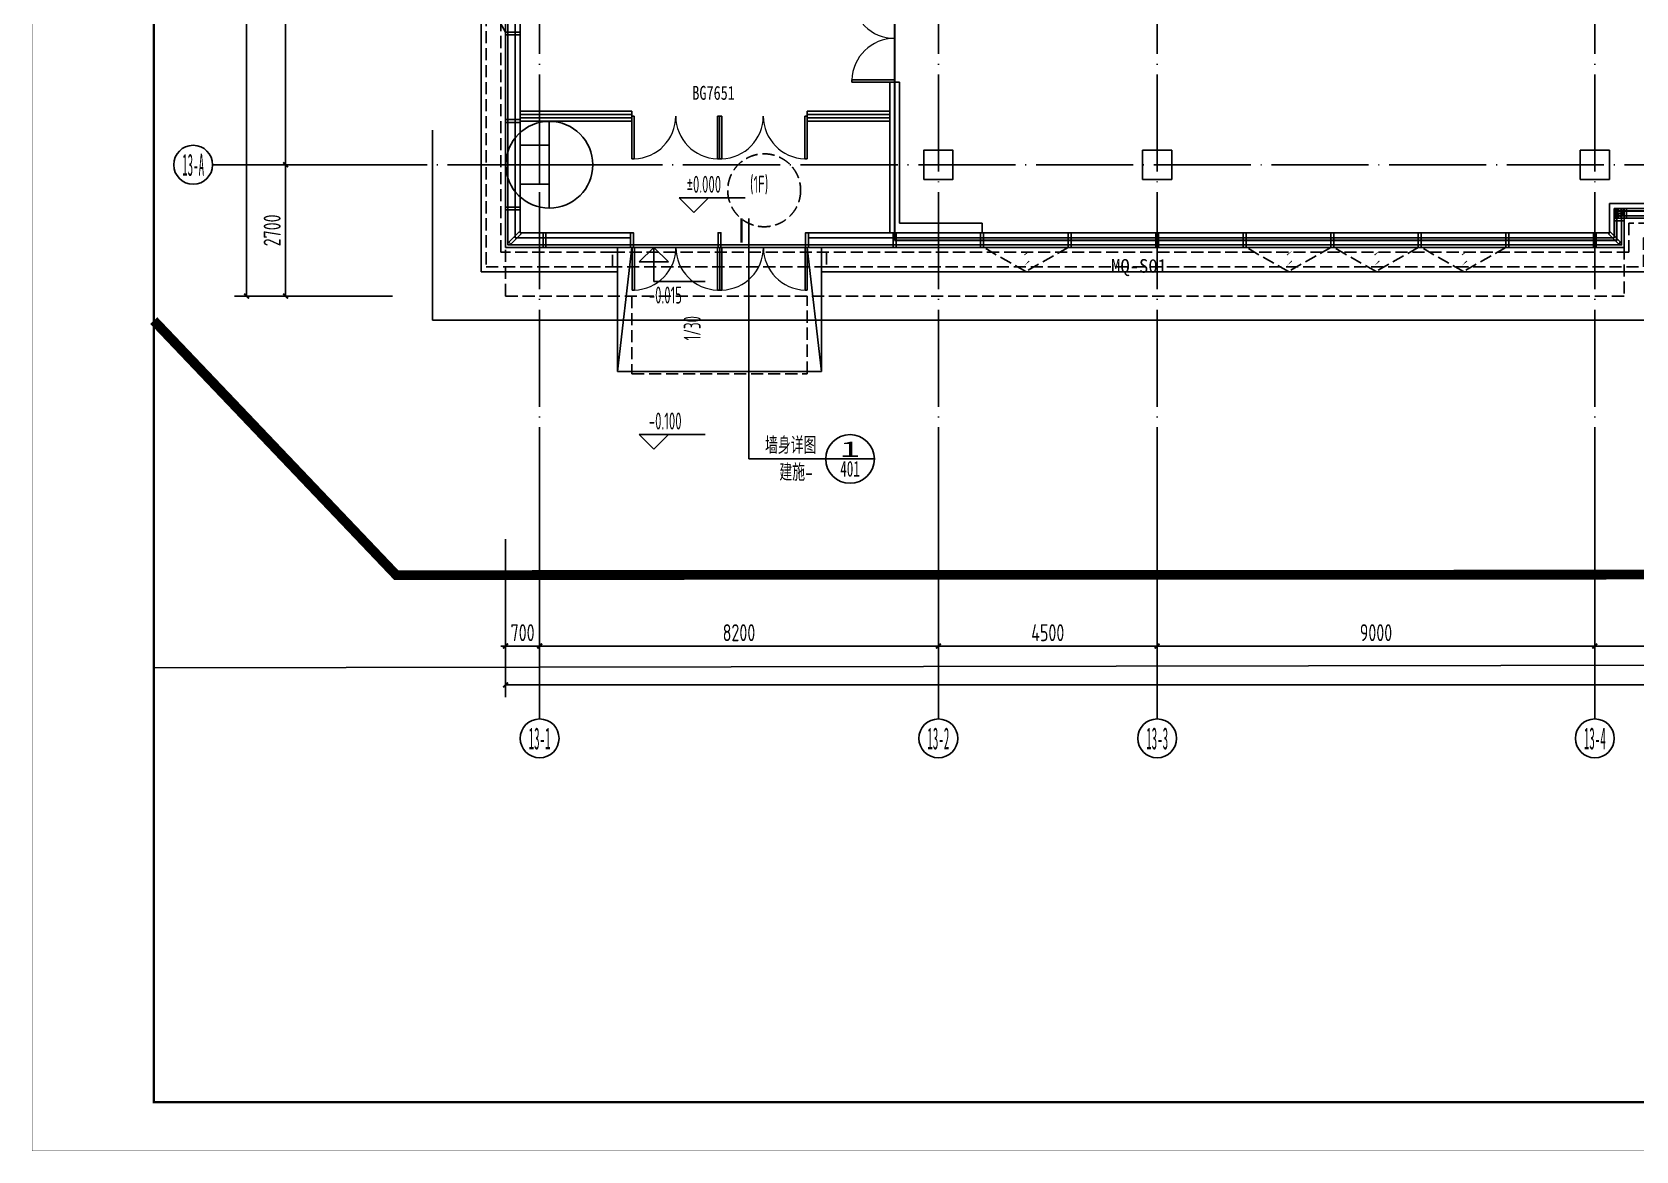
# Model space of a CAD drawing. Extents: x -228436 to 663611, y -207485 to 163917.
# Drawn here: x 452658 to 485640, y -20288 to 2730 of the extents above; entities that cross this region are included whole.
import ezdxf
from ezdxf.enums import TextEntityAlignment as Align

# ---------------------------------------------------------------- set-up
doc = ezdxf.new("R2010")
doc.units = 0
doc.header["$LTSCALE"] = 1000
for name, pattern in [('13#楼幕墙$0$DASH', [0.35, 0.25, -0.1]), ('X-104 13#平面$0$109-34 轴网$0$L1$0$$AUDIT_BAD_LTYPE1', [0]), ('X-104 13#平面$0$ACAD_ISO04W100', [30, 24, -3, 0, -3]), ('X-104 13#平面$0$ACAD_ISO05W100', [34, 24, -3, 0.5, -3, 0.5, -3]), ('X-104 13#平面$0$DASH', [0.35, 0.25, -0.1]), ('X-104 13#平面$0$DOTE', [2.42, 2, -0.2, 0.02, -0.2])]:
    doc.linetypes.add(name, pattern=pattern)
doc.layers.get('0').update_dxf_attribs({"linetype": 'CONTINUOUS'})
doc.layers.get('Defpoints').update_dxf_attribs({"linetype": 'CONTINUOUS'})
doc.layers.add('13#楼幕墙$0$04-不打印_辅助线', color=8, linetype='CONTINUOUS', plot=False)
for name, color, linetype in [('13#楼幕墙$0$A-C_幕墙龙骨', 8, 'CONTINUOUS'), ('13#楼幕墙$0$A-C_玻璃幕墙', 8, 'CONTINUOUS'), ('13#楼幕墙$0$A-C_窗', 8, 'CONTINUOUS'), ('13#楼幕墙$0$A-C_门', 8, 'CONTINUOUS'), ('AXIS_TEXT', 7, 'CONTINUOUS'), ('X-104 13#平面$0$01-标注_标高', 8, 'CONTINUOUS'), ('X-104 13#平面$0$01-标注_符号', 8, 'CONTINUOUS'), ('X-104 13#平面$0$01-标注_轴线坐标', 8, 'CONTINUOUS'), ('X-104 13#平面$0$02-TEXT_标注', 8, 'CONTINUOUS'), ('X-104 13#平面$0$02-TEXT_轴号', 7, 'CONTINUOUS'), ('X-104 13#平面$0$02-TEXT_门窗', 8, 'CONTINUOUS'), ('X-104 13#平面$0$A-C_玻璃幕墙', 8, 'CONTINUOUS'), ('X-104 13#平面$0$A-C_门', 8, 'CONTINUOUS'), ('X-104 13#平面$0$A-E_楼梯', 171, 'CONTINUOUS'), ('X-104 13#平面$0$A-I_卫-洁具', 8, 'CONTINUOUS'), ('X-104 13#平面$0$A-O_散水', 8, 'CONTINUOUS'), ('X-104 13#平面$0$A-TECH_结构', 8, 'CONTINUOUS'), ('X-104 13#平面$0$A_AXIS-轴线', 8, 'X-104 13#平面$0$DOTE'), ('X-104 13#平面$0$A_STR-砌块墙', 7, 'CONTINUOUS'), ('X-104 13#平面$0$A_STR-砼柱', 7, 'CONTINUOUS'), ('X-104 13#平面$0$DOOR_FIRE', 8, 'CONTINUOUS'), ('X-104 13#平面$0$M-用地 红线', 20, 'X-104 13#平面$0$ACAD_ISO04W100'), ('X-104 13#平面$0$M-绿化 首层轮廓', 197, 'CONTINUOUS'), ('X-104 13#平面$0$M-道路 边线', 151, 'CONTINUOUS')]:
    doc.layers.add(name, color=color, linetype=linetype)
doc.layers.add('X-104 13#平面$0$000套内', color=8, linetype='CONTINUOUS', lineweight=30, plot=False)
doc.styles.add('COMPLEX', font='COMPLEX')
doc.styles.add('X-104 13#平面$0$_TCH_AXIS', font='STXIHEI.TTF', dxfattribs={"width": 0.75})
doc.styles.add('X-104 13#平面$0$_TCH_DIM', font='ros1.shx', dxfattribs={"width": 0.8, "bigfont": 'jd.shx'})
doc.styles.add('X-104 13#平面$0$_TCH_DIM_T3', font='ros1.shx', dxfattribs={"width": 0.8, "bigfont": 'jd.shx'})
doc.styles.add('X-104 13#平面$0$_TCH_LABEL', font='STXIHEI.TTF', dxfattribs={"width": 0.75})
doc.styles.add('X-104 13#平面$0$_TCH_WINDOW', font='STXIHEI.TTF', dxfattribs={"width": 0.75, "height": 3.5})
doc.dimstyles.new('X-104 13#平面$0$_TCH_ARCH&&100', dxfattribs={"dimtxt": 350, "dimasz": 100, "dimexe": 250, "dimexo": 300, "dimgap": 100, "dimtad": 1, "dimdec": 0, "dimzin": 0, "dimdsep": 46, "dimtxsty": 'X-104 13#平面$0$_TCH_DIM_T3', "dimblk": 'X-104 13#平面$0$_ArchTick', "dimcen": 0.09, "dimclrt": 7, "dimazin": 2, "dimtfac": 1, "dimtdec": 0, "dimtix": 1, "dimtmove": 2, "dimatfit": 3, "dimfxl": 0, "dimtolj": 1, "dimtzin": 0, "dimarcsym": 0})

# ---------------------------------------------------------------- blocks, each defined once
blk = doc.blocks.new('图框-A1')
for points, const_width in [([(0, 0), (841, 0), (841, 594), (0, 594)], 0.05), ([(766, 584), (25, 584), (25, 10), (766, 10)], 0.5)]:
    blk.add_lwpolyline(points, close=True, dxfattribs=dict(const_width=const_width))
blk = doc.blocks.new('_AXISO')
blk.add_circle((0, 0), 0.5)
at = {"layer": 'AXIS_TEXT', "style": 'COMPLEX', "width": 1.041667}
blk.add_attdef('A', text='', height=0.56, dxfattribs=at).set_placement((-0.25, -0.28), (0.25, -0.28), align=Align.FIT)
blk = doc.blocks.new('X-104 13#平面$0$_ArchTick')
at = {"color": 0, "linetype": 'ByBlock', "const_width": 0.4}
blk.add_lwpolyline([(-0.5, -0.5), (0.5, 0.5)], dxfattribs=at)
blk = doc.blocks.new('*D759')
at = {"layer": 'Defpoints', "color": 0}
for p in [(-6225, 23235), (-2925, 23235), (-2925, -2700)]:
    blk.add_point(p, dxfattribs=at)
at = {"layer": 'X-104 13#平面$0$01-标注_轴线坐标', "color": 0, "lineweight": -2}
for p, q in [((-3225, 23235), (-6475, 23235)), ((-6225, -2700), (-6225, 23235)), ((-3225, -2700), (-6475, -2700))]:
    blk.add_line(p, q, dxfattribs=at)
at = {"layer": 'X-104 13#平面$0$01-标注_轴线坐标', "color": 0, "lineweight": -2, "xscale": 100, "yscale": 100, "zscale": 100}
for p, rotation in [((-6225, 23235), 90), ((-6225, -2700), 270)]:
    blk.add_blockref('X-104 13#平面$0$_ArchTick', p, dxfattribs=dict(at, rotation=rotation))
at = {"layer": 'X-104 13#平面$0$01-标注_轴线坐标', "color": 7, "insert": (-6500, 10268), "char_height": 350, "attachment_point": 5, "rotation": 90, "style": 'X-104 13#平面$0$_TCH_DIM_T3'}
blk.add_mtext('\\A1;25935', dxfattribs=at)
blk = doc.blocks.new('*D760')
at = {"layer": 'Defpoints', "color": 0}
for p in [(-5425, 0), (-2925, 0), (-2925, -2700)]:
    blk.add_point(p, dxfattribs=at)
at = {"layer": 'X-104 13#平面$0$01-标注_轴线坐标', "color": 0, "lineweight": -2}
for p, q in [((-3225, 0), (-5675, 0)), ((-5425, -2700), (-5425, 0)), ((-3225, -2700), (-5675, -2700))]:
    blk.add_line(p, q, dxfattribs=at)
at = {"layer": 'X-104 13#平面$0$01-标注_轴线坐标', "color": 0, "lineweight": -2, "xscale": 100, "yscale": 100, "zscale": 100}
for p, rotation in [((-5425, 0), 90), ((-5425, -2700), 270)]:
    blk.add_blockref('X-104 13#平面$0$_ArchTick', p, dxfattribs=dict(at, rotation=rotation))
at = {"layer": 'X-104 13#平面$0$01-标注_轴线坐标', "color": 7, "insert": (-5700, -1350), "char_height": 350, "attachment_point": 5, "rotation": 90, "style": 'X-104 13#平面$0$_TCH_DIM_T3'}
blk.add_mtext('\\A1;2700', dxfattribs=at)
blk = doc.blocks.new('*D761')
at = {"layer": 'Defpoints', "color": 0}
for p in [(-5425, 9000), (-2925, 9000), (-2925, 0)]:
    blk.add_point(p, dxfattribs=at)
at = {"layer": 'X-104 13#平面$0$01-标注_轴线坐标', "color": 0, "lineweight": -2}
for p, q in [((-3225, 9000), (-5675, 9000)), ((-5425, 0), (-5425, 9000)), ((-3225, 0), (-5675, 0))]:
    blk.add_line(p, q, dxfattribs=at)
at = {"layer": 'X-104 13#平面$0$01-标注_轴线坐标', "color": 0, "lineweight": -2, "xscale": 100, "yscale": 100, "zscale": 100}
for p, rotation in [((-5425, 9000), 90), ((-5425, 0), 270)]:
    blk.add_blockref('X-104 13#平面$0$_ArchTick', p, dxfattribs=dict(at, rotation=rotation))
at = {"layer": 'X-104 13#平面$0$01-标注_轴线坐标', "color": 7, "insert": (-5700, 4500), "char_height": 350, "attachment_point": 5, "rotation": 90, "style": 'X-104 13#平面$0$_TCH_DIM_T3'}
blk.add_mtext('\\A1;9000', dxfattribs=at)
blk = doc.blocks.new('*D765')
at = {"layer": 'Defpoints', "color": 0}
for p in [(-900, -7401), (58400, -7401), (58400, -10701)]:
    blk.add_point(p, dxfattribs=at)
at = {"layer": 'X-104 13#平面$0$01-标注_轴线坐标', "color": 0, "lineweight": -2}
for p, q in [((-900, -7701), (-900, -10951)), ((58400, -7701), (58400, -10951)), ((-900, -10701), (58400, -10701))]:
    blk.add_line(p, q, dxfattribs=at)
at = {"layer": 'X-104 13#平面$0$01-标注_轴线坐标', "color": 0, "lineweight": -2, "xscale": 100, "yscale": 100, "zscale": 100, "rotation": 180}
blk.add_blockref('X-104 13#平面$0$_ArchTick', (-900, -10701), dxfattribs=at)
at = {"layer": 'X-104 13#平面$0$01-标注_轴线坐标', "color": 0, "lineweight": -2, "xscale": 100, "yscale": 100, "zscale": 100}
blk.add_blockref('X-104 13#平面$0$_ArchTick', (58400, -10701), dxfattribs=at)
at = {"layer": 'X-104 13#平面$0$01-标注_轴线坐标', "color": 7, "insert": (28750, -10426), "char_height": 350, "attachment_point": 5, "style": 'X-104 13#平面$0$_TCH_DIM_T3'}
blk.add_mtext('\\A1;59300', dxfattribs=at)
blk = doc.blocks.new('*D766')
at = {"layer": 'Defpoints', "color": 0}
for p in [(-900, -7401), (-200, -7401), (-200, -9901)]:
    blk.add_point(p, dxfattribs=at)
at = {"layer": 'X-104 13#平面$0$01-标注_轴线坐标', "color": 0, "lineweight": -2}
for p, q in [((-900, -7701), (-900, -10151)), ((-200, -7701), (-200, -10151)), ((-900, -9901), (-1000, -9901)), ((-900, -9901), (-200, -9901)), ((-200, -9901), (-100, -9901))]:
    blk.add_line(p, q, dxfattribs=at)
at = {"layer": 'X-104 13#平面$0$01-标注_轴线坐标', "color": 0, "lineweight": -2, "xscale": 100, "yscale": 100, "zscale": 100}
blk.add_blockref('X-104 13#平面$0$_ArchTick', (-900, -9901), dxfattribs=at)
at = {"layer": 'X-104 13#平面$0$01-标注_轴线坐标', "color": 0, "lineweight": -2, "xscale": 100, "yscale": 100, "zscale": 100, "rotation": 180}
blk.add_blockref('X-104 13#平面$0$_ArchTick', (-200, -9901), dxfattribs=at)
at = {"layer": 'X-104 13#平面$0$01-标注_轴线坐标', "color": 7, "insert": (-550, -9626), "char_height": 350, "attachment_point": 5, "style": 'X-104 13#平面$0$_TCH_DIM_T3'}
blk.add_mtext('\\A1;700', dxfattribs=at)
blk = doc.blocks.new('*D767')
at = {"layer": 'Defpoints', "color": 0}
for p in [(-200, -7401), (8000, -7401), (8000, -9901)]:
    blk.add_point(p, dxfattribs=at)
at = {"layer": 'X-104 13#平面$0$01-标注_轴线坐标', "color": 0, "lineweight": -2}
for p, q in [((-200, -7701), (-200, -10151)), ((8000, -7701), (8000, -10151)), ((-200, -9901), (8000, -9901))]:
    blk.add_line(p, q, dxfattribs=at)
at = {"layer": 'X-104 13#平面$0$01-标注_轴线坐标', "color": 0, "lineweight": -2, "xscale": 100, "yscale": 100, "zscale": 100, "rotation": 180}
blk.add_blockref('X-104 13#平面$0$_ArchTick', (-200, -9901), dxfattribs=at)
at = {"layer": 'X-104 13#平面$0$01-标注_轴线坐标', "color": 0, "lineweight": -2, "xscale": 100, "yscale": 100, "zscale": 100}
blk.add_blockref('X-104 13#平面$0$_ArchTick', (8000, -9901), dxfattribs=at)
at = {"layer": 'X-104 13#平面$0$01-标注_轴线坐标', "color": 7, "insert": (3900, -9626), "char_height": 350, "attachment_point": 5, "style": 'X-104 13#平面$0$_TCH_DIM_T3'}
blk.add_mtext('\\A1;8200', dxfattribs=at)
blk = doc.blocks.new('*D768')
at = {"layer": 'Defpoints', "color": 0}
for p in [(8000, -7401), (12500, -7401), (12500, -9901)]:
    blk.add_point(p, dxfattribs=at)
at = {"layer": 'X-104 13#平面$0$01-标注_轴线坐标', "color": 0, "lineweight": -2}
for p, q in [((8000, -7701), (8000, -10151)), ((12500, -7701), (12500, -10151)), ((8000, -9901), (12500, -9901))]:
    blk.add_line(p, q, dxfattribs=at)
at = {"layer": 'X-104 13#平面$0$01-标注_轴线坐标', "color": 0, "lineweight": -2, "xscale": 100, "yscale": 100, "zscale": 100, "rotation": 180}
blk.add_blockref('X-104 13#平面$0$_ArchTick', (8000, -9901), dxfattribs=at)
at = {"layer": 'X-104 13#平面$0$01-标注_轴线坐标', "color": 0, "lineweight": -2, "xscale": 100, "yscale": 100, "zscale": 100}
blk.add_blockref('X-104 13#平面$0$_ArchTick', (12500, -9901), dxfattribs=at)
at = {"layer": 'X-104 13#平面$0$01-标注_轴线坐标', "color": 7, "insert": (10250, -9626), "char_height": 350, "attachment_point": 5, "style": 'X-104 13#平面$0$_TCH_DIM_T3'}
blk.add_mtext('\\A1;4500', dxfattribs=at)
blk = doc.blocks.new('*D769')
at = {"layer": 'Defpoints', "color": 0}
for p in [(12500, -7401), (21500, -7401), (21500, -9901)]:
    blk.add_point(p, dxfattribs=at)
at = {"layer": 'X-104 13#平面$0$01-标注_轴线坐标', "color": 0, "lineweight": -2}
for p, q in [((12500, -7701), (12500, -10151)), ((21500, -7701), (21500, -10151)), ((12500, -9901), (21500, -9901))]:
    blk.add_line(p, q, dxfattribs=at)
at = {"layer": 'X-104 13#平面$0$01-标注_轴线坐标', "color": 0, "lineweight": -2, "xscale": 100, "yscale": 100, "zscale": 100, "rotation": 180}
blk.add_blockref('X-104 13#平面$0$_ArchTick', (12500, -9901), dxfattribs=at)
at = {"layer": 'X-104 13#平面$0$01-标注_轴线坐标', "color": 0, "lineweight": -2, "xscale": 100, "yscale": 100, "zscale": 100}
blk.add_blockref('X-104 13#平面$0$_ArchTick', (21500, -9901), dxfattribs=at)
at = {"layer": 'X-104 13#平面$0$01-标注_轴线坐标', "color": 7, "insert": (17000, -9626), "char_height": 350, "attachment_point": 5, "style": 'X-104 13#平面$0$_TCH_DIM_T3'}
blk.add_mtext('\\A1;9000', dxfattribs=at)
blk = doc.blocks.new('*D770')
at = {"layer": 'Defpoints', "color": 0}
for p in [(21500, -7401), (30500, -7401), (30500, -9901)]:
    blk.add_point(p, dxfattribs=at)
at = {"layer": 'X-104 13#平面$0$01-标注_轴线坐标', "color": 0, "lineweight": -2}
for p, q in [((21500, -7701), (21500, -10151)), ((30500, -7701), (30500, -10151)), ((21500, -9901), (30500, -9901))]:
    blk.add_line(p, q, dxfattribs=at)
at = {"layer": 'X-104 13#平面$0$01-标注_轴线坐标', "color": 0, "lineweight": -2, "xscale": 100, "yscale": 100, "zscale": 100, "rotation": 180}
blk.add_blockref('X-104 13#平面$0$_ArchTick', (21500, -9901), dxfattribs=at)
at = {"layer": 'X-104 13#平面$0$01-标注_轴线坐标', "color": 0, "lineweight": -2, "xscale": 100, "yscale": 100, "zscale": 100}
blk.add_blockref('X-104 13#平面$0$_ArchTick', (30500, -9901), dxfattribs=at)
at = {"layer": 'X-104 13#平面$0$01-标注_轴线坐标', "color": 7, "insert": (26000, -9626), "char_height": 350, "attachment_point": 5, "style": 'X-104 13#平面$0$_TCH_DIM_T3'}
blk.add_mtext('\\A1;9000', dxfattribs=at)
blk = doc.blocks.new('13#楼幕墙$0$A$C1D2C5D5E')
at = {"layer": '13#楼幕墙$0$04-不打印_辅助线'}
for points in [[(0, 893), (0, -893)], [(-200, -400), (-200, 400)], [(-893, 0), (893, 0)]]:
    blk.add_lwpolyline(points, dxfattribs=at)
blk.add_circle((0, 0), 893, dxfattribs=at)
blk = doc.blocks.new('13#楼幕墙$0$A$C62EA228A')
at = {"linetype": '13#楼幕墙$0$DASH'}
blk.add_lwpolyline([(10, -300), (-860, -797), (-1730, -300)], dxfattribs=at)
at = {"layer": '13#楼幕墙$0$A-C_玻璃幕墙', "color": 1}
blk.add_lwpolyline([(-889, -674, 0, 25, 0), (-792, -580, 0, 0, 0), (-890, -456, 25, 0, 0), (-786, -374, 0, 0, 0)], format="xyseb", dxfattribs=at)
blk = doc.blocks.new('13#楼幕墙$0$$LinePat$岩棉板')
at = {"color": 0}
for p, q in [((0, -17), (12, -67)), ((12, -67), (24, -17))]:
    blk.add_line(p, q, dxfattribs=at)
for centre, start, end in [((12, -17), 0, 180), ((0, -67), 270, 0), ((24, -67), 180, 270)]:
    blk.add_arc(centre, 12, start, end, dxfattribs=at)
at = {"layer": 'Defpoints'}
blk.add_point((0, 0), dxfattribs=at)
at = {"layer": 'Defpoints', "color": 0}
blk.add_point((24, -84), dxfattribs=at)
blk = doc.blocks.new('*U151')
for points in [[(150, 150), (150, 200), (0, 200), (0, 0), (150, 0)], [(150, 0), (200, 0), (200, 150), (150, 150)]]:
    blk.add_lwpolyline(points)
at = {"color": 8, "yscale": 1.782568518697715, "zscale": 1.782568518697715}
for p, xscale, rotation in [((150, 200), 2.083333331596957, 270), ((150, 150), 2.083333331596957, 270), ((150, 100), 2.083333331596957, 270), ((150, 50), 2.083333331596957, 270), ((200, 0), 2.083333331595706, 180)]:
    blk.add_blockref('13#楼幕墙$0$$LinePat$岩棉板', p, dxfattribs=dict(at, xscale=xscale, rotation=rotation))
blk = doc.blocks.new('13#楼幕墙$0$A$C7A413A1D')
blk.add_lwpolyline([(-70, -300), (-10, -300), (-10, 0), (-70, 0)], close=True)
blk = doc.blocks.new('13#楼幕墙$0$$DorLib2D$00000002')
for p, q in [((-0.5, 0), (-0.5, 0.4875)), ((-0.475, 0.4875), (-0.5, 0.4875)), ((-0.475, 0), (-0.475, 0.4875)), ((0.475, 0), (0.475, 0.4875)), ((0.475, 0.4875), (0.5, 0.4875)), ((0.5, 0), (0.5, 0.4875)), ((-0.5, 0), (-0.475, 0)), ((0.5, 0), (0.475, 0))]:
    blk.add_line(p, q)
at = {"lineweight": 13}
for centre, start, end in [((-0.4875, 0), 0, 88.53072), ((0.4875, 0), 91.46928, 180)]:
    blk.add_arc(centre, 0.4875, start, end, dxfattribs=at)
blk = doc.blocks.new('13#楼幕墙')
at = {"layer": '13#楼幕墙$0$04-不打印_辅助线'}
blk.add_lwpolyline([(-200, -400), (-200, 400)], dxfattribs=at)
at = {"layer": '13#楼幕墙$0$A-C_幕墙龙骨'}
for points in [[(22100, -1100), (22150, -1100), (22150, -900), (22100, -900)], [(22100, -1150), (22100, -1100), (21900, -1100), (21900, -1150)], [(-830, -1594), (-794, -1630), (-582, -1418), (-618, -1382)], [(21994, -1630), (22030, -1594), (21818, -1382), (21782, -1418)]]:
    blk.add_lwpolyline(points, close=True, dxfattribs=at)
at = {"layer": '13#楼幕墙$0$A-C_玻璃幕墙'}
for p, q in [((-850, 15450), (-850, -1650)), ((-700, 15300), (-700, -1500)), ((-600, 15200), (-600, -1400)), ((21800, -1400), (21800, -800)), ((21800, -800), (52070, -800)), ((21900, -1500), (21900, -900)), ((21900, -900), (52070, -900)), ((22050, -1650), (22050, -1050)), ((22050, -1050), (52070, -1050)), ((-700, -1500), (1670, -1500)), ((-600, -1400), (1670, -1400)), ((5330, -1400), (21800, -1400)), ((5330, -1500), (21900, -1500)), ((-850, -1650), (1670, -1650)), ((5330, -1650), (22050, -1650))]:
    blk.add_line(p, q, dxfattribs=at)
blk.add_lwpolyline([(4493, 15500), (-900, 15500), (-900, -1700), (22100, -1700), (22100, -1100), (58400, -1100), (58400, 18960), (53293, 23245), (37800, 14300), (37800, 10200), (12500, 10200), (4493, 15500)], dxfattribs=at)
blk.add_blockref('13#楼幕墙$0$A$C1D2C5D5E', (0, 0))
at = {"layer": '13#楼幕墙$0$A-C_幕墙龙骨', "rotation": 90}
for p in [(-900, 2740), (-900, 940), (-900, -860)]:
    blk.add_blockref('13#楼幕墙$0$A$C7A413A1D', p, dxfattribs=at)
at = {"layer": '13#楼幕墙$0$A-C_幕墙龙骨'}
for p in [(-60, -1400), (1740, -1400), (3540, -1400), (5340, -1400), (7140, -1400), (8940, -1400), (10740, -1400), (12540, -1400), (14340, -1400), (16140, -1400), (17940, -1400), (19740, -1400), (21540, -1400)]:
    blk.add_blockref('13#楼幕墙$0$A$C7A413A1D', p, dxfattribs=at)
at = {"layer": '13#楼幕墙$0$A-C_玻璃幕墙', "xscale": -1, "rotation": 180}
blk.add_blockref('*U151', (21900, -900), dxfattribs=at)
at = {"layer": '13#楼幕墙$0$A-C_窗', "rotation": 270}
blk.add_blockref('13#楼幕墙$0$A$C62EA228A', (-600, 2740), dxfattribs=at)
at = {"layer": '13#楼幕墙$0$A-C_窗'}
for p in [(10660, -1400), (16060, -1400), (17860, -1400), (19660, -1400)]:
    blk.add_blockref('13#楼幕墙$0$A$C62EA228A', p, dxfattribs=at)
at = {"layer": '13#楼幕墙$0$A-C_门', "xscale": -1800, "yscale": -1800, "zscale": 100}
for p in [(2603, -1700), (4403, -1700)]:
    blk.add_blockref('13#楼幕墙$0$$DorLib2D$00000002', p, dxfattribs=at)
blk = doc.blocks.new('X-104 13#平面$0$A$C0BB3323F')
at = {"layer": 'Defpoints'}
blk.add_lwpolyline([(59300, 600), (59300, 20660), (54205, 24935), (38700, 16000), (38700, 11900), (13400, 11900), (5393, 17200), (0, 17200), (0, 0), (23000, 0), (23000, 600)], close=True, dxfattribs=at)
at = {"layer": 'X-104 13#平面$0$M-用地 红线', "ltscale": 0.05, "const_width": 200}
blk.add_lwpolyline([(-7235, -1505), (-2249, -6741), (66865, -6716)], dxfattribs=at)
at = {"layer": 'X-104 13#平面$0$M-绿化 首层轮廓'}
for p, q in [((-1500, -1500), (-1500, 2414)), ((-7235, -1505), (-2249, -6741)), ((24200, -1500), (-1500, -1500)), ((-2249, -6741), (58823, -6719))]:
    blk.add_line(p, q, dxfattribs=at)
at = {"layer": 'X-104 13#平面$0$M-道路 边线', "ltscale": 0.02}
blk.add_lwpolyline([(56087, -8541), (-7235, -8649)], dxfattribs=at)
blk = doc.blocks.new('X-104 13#平面$0$$DorLib2D$00000002')
for p, q in [((-0.5, 0), (-0.5, 0.4875)), ((-0.475, 0.4875), (-0.5, 0.4875)), ((-0.475, 0), (-0.475, 0.4875)), ((0.475, 0), (0.475, 0.4875)), ((0.475, 0.4875), (0.5, 0.4875)), ((0.5, 0), (0.5, 0.4875)), ((-0.5, 0), (-0.475, 0)), ((0.5, 0), (0.475, 0))]:
    blk.add_line(p, q)
at = {"lineweight": 13}
for centre, start, end in [((-0.4875, 0), 0, 88.53072), ((0.4875, 0), 91.46928, 180)]:
    blk.add_arc(centre, 0.4875, start, end, dxfattribs=at)
blk = doc.blocks.new('_FZHK')
blk.add_lwpolyline([(-0.5, -0.5), (0.5, -0.5), (0.5, 0.5), (-0.5, 0.5)], close=True)
blk = doc.blocks.new('X-104 13#平面$0$$WINLIB2D$00000001')
at = {"color": 0}
for points in [[(-0.5, 0.5), (-0.5, -0.5)], [(-0.5, 0.5), (0.5, 0.5)], [(0.5, -0.5), (0.5, 0.5)], [(0.5, 0.167), (-0.5, 0.167)], [(0.5, -0.167), (-0.5, -0.167)], [(-0.5, -0.5), (0.5, -0.5)]]:
    blk.add_lwpolyline(points, dxfattribs=at)
blk = doc.blocks.new('X-104 13#平面$0$轴网')
at = {"layer": 'X-104 13#平面$0$01-标注_轴线坐标'}
for p, q in [((-2925, 0), (-6925, 0)), ((-200, -7401), (-200, -11401)), ((8000, -7401), (8000, -11401)), ((12500, -7401), (12500, -11401)), ((21500, -7401), (21500, -11401))]:
    blk.add_line(p, q, dxfattribs=at)
at = {"layer": 'X-104 13#平面$0$A_AXIS-轴线', "linetype": 'X-104 13#平面$0$DOTE'}
for p, q in [((-200, -7401), (-200, 24620.3)), ((8000, -7401), (8000, 24620.3)), ((12500, -7401), (12500, 24620.3)), ((21500, -7401), (21500, 24620.3)), ((60408.4, 0), (-2925, 0))]:
    blk.add_line(p, q, dxfattribs=at)
at = {"layer": 'X-104 13#平面$0$01-标注_轴线坐标'}
ref = blk.add_blockref('_AXISO', (-7325, 0), dxfattribs=dict(at, xscale=800, yscale=800, zscale=800))
ref.add_attrib('A', '13-A', dxfattribs={"layer": 'X-104 13#平面$0$02-TEXT_轴号', "height": 452.55, "style": 'X-104 13#平面$0$_TCH_AXIS', "width": 0.456881}).set_placement((-7551.3, -226.3), (-7098.7, -226.3), align=Align.FIT)
ref = blk.add_blockref('_AXISO', (-200, -11801), dxfattribs=dict(at, xscale=800, yscale=800, zscale=800))
ref.add_attrib('A', '13-1', dxfattribs={"layer": 'X-104 13#平面$0$02-TEXT_轴号', "height": 452.55, "style": 'X-104 13#平面$0$_TCH_AXIS', "width": 0.499498}).set_placement((-426.3, -12027.3), (26.3, -12027.3), align=Align.FIT)
ref = blk.add_blockref('_AXISO', (8000, -11801), dxfattribs=dict(at, xscale=800, yscale=800, zscale=800))
ref.add_attrib('A', '13-2', dxfattribs={"layer": 'X-104 13#平面$0$02-TEXT_轴号', "height": 452.55, "style": 'X-104 13#平面$0$_TCH_AXIS', "width": 0.499498}).set_placement((7773.7, -12027.3), (8226.3, -12027.3), align=Align.FIT)
ref = blk.add_blockref('_AXISO', (12500, -11801), dxfattribs=dict(at, xscale=800, yscale=800, zscale=800))
ref.add_attrib('A', '13-3', dxfattribs={"layer": 'X-104 13#平面$0$02-TEXT_轴号', "height": 452.55, "style": 'X-104 13#平面$0$_TCH_AXIS', "width": 0.499498}).set_placement((12273.7, -12027.3), (12726.3, -12027.3), align=Align.FIT)
ref = blk.add_blockref('_AXISO', (21500, -11801), dxfattribs=dict(at, xscale=800, yscale=800, zscale=800))
ref.add_attrib('A', '13-4', dxfattribs={"layer": 'X-104 13#平面$0$02-TEXT_轴号', "height": 452.55, "style": 'X-104 13#平面$0$_TCH_AXIS', "width": 0.499498}).set_placement((21273.7, -12027.3), (21726.3, -12027.3), align=Align.FIT)
for p1, p2, distance, text, picture, middle in [((-2925, -2700), (-2925, 23235.1), 3300, '25935', '*D759', (-6500, 10267.5)), ((-2925, 0), (-2925, 9000), 2500, '9000', '*D761', (-5700, 4500)), ((-2925, -2700), (-2925, 0), 2500, '2700', '*D760', (-5700, -1350)), ((-900, -7401), (-200, -7401), -2500, '700', '*D766', (-550, -9626)), ((-900, -7401), (58400, -7401), -3300, '59300', '*D765', (28750, -10426)), ((-200, -7401), (8000, -7401), -2500, '8200', '*D767', (3900, -9626)), ((8000, -7401), (12500, -7401), -2500, '4500', '*D768', (10250, -9626)), ((12500, -7401), (21500, -7401), -2500, '9000', '*D769', (17000, -9626)), ((21500, -7401), (30500, -7401), -2500, '9000', '*D770', (26000, -9626))]:
    dim = blk.add_aligned_dim(p1=p1, p2=p2, distance=distance, text=text, dimstyle='X-104 13#平面$0$_TCH_ARCH&&100', dxfattribs=at)
    dim.commit()
    dim.dimension.update_dxf_attribs({"geometry": picture, "text_midpoint": middle})
blk = doc.blocks.new('X-104 13#平面')
at = {"layer": 'X-104 13#平面$0$000套内'}
blk.add_lwpolyline([(7100, -1550), (21950, -1550), (21950, -950), (48400, -950), (48400, 11050), (53400, 11050), (53400, 18100), (58250, 18100), (58250, 18890), (53289.1, 23052.7), (37950, 14213.3), (37950, 10050), (12454.9, 10050), (4447.4, 15350), (4100, 15350), (4100, 6300), (7100, 6300), (7100, -1550)], dxfattribs=at)
at = {"layer": 'X-104 13#平面$0$01-标注_标高'}
for p, q in [((2970.8, -981.7), (2670.8, -681.7)), ((2670.8, -681.7), (4027.4, -681.7)), ((2970.8, -981.7), (3270.8, -681.7)), ((2150, -1700), (1850, -2000)), ((2150, -1700), (2450, -2000)), ((2150, -1700), (2150, -2400)), ((1850, -2000), (2450, -2000)), ((2150, -2400), (3206.6, -2400)), ((2150, -5851.9), (1850, -5551.9)), ((1850, -5551.9), (3206.6, -5551.9)), ((2150, -5851.9), (2450, -5551.9))]:
    blk.add_line(p, q, dxfattribs=at)
at = {"layer": 'X-104 13#平面$0$01-标注_符号'}
for p, q in [((4100, -1104.8), (4100, -6052)), ((4100, -6052), (5684.1, -6052)), ((6684.1, -6052), (5684.1, -6052))]:
    blk.add_line(p, q, dxfattribs=at)
at = {"layer": 'X-104 13#平面$0$01-标注_符号', "const_width": 50}
blk.add_lwpolyline([(3950, -1104.8), (3950, -1604.8)], dxfattribs=at)
at = {"layer": 'X-104 13#平面$0$01-标注_符号', "linetype": 'X-104 13#平面$0$109-34 轴网$0$L1$0$$AUDIT_BAD_LTYPE1'}
blk.add_lwpolyline([(3335.1, -2672.3, 0, 0, 0), (3335.1, -3482.5, 80, 0, 0), (3335.1, -3782.5, 0, 0, 0)], format="xyseb", dxfattribs=at)
at = {"layer": 'X-104 13#平面$0$01-标注_符号'}
blk.add_circle((6184.1, -6052), 500, dxfattribs=at)
at = {"layer": 'X-104 13#平面$0$A-C_玻璃幕墙', "linetype": 'X-104 13#平面$0$DASH'}
blk.add_lwpolyline([(22100, -1700), (22100, -2700), (-900, -2700), (-900, -1700)], dxfattribs=at)
blk.add_lwpolyline([(5300, -2700), (1700, -2700), (1700, -4300), (5300, -4300)], close=True, dxfattribs=at)
at = {"layer": 'X-104 13#平面$0$A-E_楼梯'}
for p, q in [((1400, -4250), (1400, -1700)), ((1400, -1700), (5600, -1700)), ((1700, -1700), (1400, -4250)), ((5300, -1700), (5600, -4250)), ((5600, -4250), (5600, -1700)), ((1400, -4250), (5600, -4250))]:
    blk.add_line(p, q, dxfattribs=at)
at = {"layer": 'X-104 13#平面$0$A-I_卫-洁具', "linetype": 'X-104 13#平面$0$DASH'}
blk.add_circle((4418.2, -525.2), 750, dxfattribs=at)
at = {"layer": 'X-104 13#平面$0$A-O_散水', "linetype": 'X-104 13#平面$0$DASH'}
for p, q in [((1300, -1800), (5700, -1800)), ((5700, -2100), (1300, -2100))]:
    blk.add_line(p, q, dxfattribs=at)
at = {"layer": 'X-104 13#平面$0$A-O_散水'}
for points in [[(1400, -2200), (1400, -1700), (-900, -1700), (-900, 7700), (-5400, 7700), (-5400, 17700), (-600, 17700), (-600, 15500), (4492.6, 15500), (12500, 10200), (14300, 10200), (14300, 10700), (12650.5, 10700), (4643.1, 16000), (-100, 16000), (-100, 18200), (-5900, 18200), (-5900, 7200), (-1400, 7200), (-1400, -2200)], [(51800, -1600), (51800, -1100), (22100, -1100), (22100, -1700), (5600, -1700), (5600, -2200), (22600, -2200), (22600, -1600)]]:
    blk.add_lwpolyline(points, close=True, dxfattribs=at)
at = {"layer": 'X-104 13#平面$0$A-O_散水', "linetype": 'X-104 13#平面$0$DASH'}
for points in [[(1300, -2100), (1300, -1800), (-1000, -1800), (-1000, 7600), (-5500, 7600), (-5500, 17800), (-500, 17800), (-500, 15600), (4522.7, 15600), (12530.1, 10300), (14300, 10300), (14300, 10600), (12620.4, 10600), (4613, 15900), (-200, 15900), (-200, 18100), (-5800, 18100), (-5800, 7300), (-1300, 7300), (-1300, -2100)], [(51700, -1500), (51700, -1200), (22200, -1200), (22200, -1800), (5700, -1800), (5700, -2100), (22500, -2100), (22500, -1500)]]:
    blk.add_lwpolyline(points, close=True, dxfattribs=at)
at = {"layer": 'X-104 13#平面$0$A-TECH_结构'}
blk.add_lwpolyline([(58350, -1050), (58350, 18936.6), (53287.9, 23184.2), (37850, 14271.1), (37850, 10150), (12485, 10150), (4477.5, 15450), (-850, 15450), (-850, -1650), (22050, -1650), (22050, -1050)], close=True, dxfattribs=at)
for points in [[(-900, -1675), (-900, -1700)], [(-825, -1700), (-900, -1700)]]:
    blk.add_lwpolyline(points, dxfattribs=at)
at = {"layer": 'X-104 13#平面$0$A_STR-砌块墙'}
for p, q in [((7200, 1700), (7000, 1700)), ((7000, 1700), (7000, 1100)), ((7200, 1000), (7200, 1700)), ((-600, 900), (-600, 1100)), ((7000, 900), (7000, 1100)), ((7200, -1200), (7200, 1000)), ((7000, -1300), (7000, 900)), ((7000, -1400), (7000, -1300)), ((7200, -1200), (8900, -1200)), ((8900, -1200), (8900, -1400)), ((7000, -1400), (7200, -1400)), ((7200, -1400), (7200, -1400)), ((7200, -1400), (8900, -1400))]:
    blk.add_line(p, q, dxfattribs=at)
at = {"xscale": 100, "yscale": 100, "zscale": 100}
blk.add_blockref('图框-A1', (-10634.5, -20285.2), dxfattribs=at)
for name, p in [('X-104 13#平面$0$A$C0BB3323F', (-900, -1700)), ('X-104 13#平面$0$轴网', (0, 0))]:
    blk.add_blockref(name, p)
at = {"layer": 'X-104 13#平面$0$A-C_门', "zscale": 200}
for name, p, xscale, yscale in [('X-104 13#平面$0$$WINLIB2D$00000001', (550, 1000), 2300.000000003389, 200), ('X-104 13#平面$0$$DorLib2D$00000002', (2600, 1000), -1800, -1800), ('X-104 13#平面$0$$DorLib2D$00000002', (4400, 1000), -1800, -1800), ('X-104 13#平面$0$$WINLIB2D$00000001', (6150, 1000), 1699.999999996708, -200)]:
    blk.add_blockref(name, p, dxfattribs=dict(at, xscale=xscale, yscale=yscale))
at = {"layer": 'X-104 13#平面$0$A-TECH_结构'}
blk.add_blockref('13#楼幕墙', (0, 0), dxfattribs=at)
at = {"layer": 'X-104 13#平面$0$A_STR-砼柱'}
for p, xscale, yscale, zscale in [((-300, 0), 600, 800, 800), ((8000, 0), 599.9999999999991, 599.9999999999991, 599.9999999999991), ((12500, 0), 600, 600, 600), ((21500, 0), 600, 600, 600)]:
    blk.add_blockref('_FZHK', p, dxfattribs=dict(at, xscale=xscale, yscale=yscale, zscale=zscale))
at = {"layer": 'X-104 13#平面$0$DOOR_FIRE', "xscale": 1800, "yscale": 1800, "zscale": 200, "rotation": 90}
blk.add_blockref('X-104 13#平面$0$$DorLib2D$00000002', (7100, 2600), dxfattribs=at)
at = {"layer": 'X-104 13#平面$0$01-标注_标高', "color": 7, "style": 'X-104 13#平面$0$_TCH_DIM', "width": 0.64}
for s, p in [('%%P0.000', (2824.1, -576.7)), ('(1F)', (4127.4, -576.7)), ('-0.015', (2045.9, -2855)), ('-0.100', (2045.9, -5446.9))]:
    blk.add_text(s, height=350, dxfattribs=at).set_placement(p)
at = {"layer": 'X-104 13#平面$0$01-标注_符号', "color": 7, "linetype": 'X-104 13#平面$0$109-34 轴网$0$L1$0$$AUDIT_BAD_LTYPE1', "style": 'X-104 13#平面$0$_TCH_DIM', "width": 0.64}
blk.add_text('1/30', height=350, rotation=90, dxfattribs=at).set_placement((3113.4, -3611.4))
at = {"layer": 'X-104 13#平面$0$01-标注_符号', "color": 7, "style": 'X-104 13#平面$0$_TCH_DIM', "width": 0.8}
for s, p in [('墙身详图', (4435.2, -5947)), ('建施-', (4731.1, -6501.6))]:
    blk.add_text(s, height=347.29, dxfattribs=at).set_placement(p)
at = {"layer": 'X-104 13#平面$0$01-标注_符号', "color": 7, "style": 'X-104 13#平面$0$_TCH_LABEL'}
for s, height, width, p, p2 in [('1', 322, 2.247292, (5982.9, -6011.8), (6385.4, -6011.8)), ('401', 321.99, 0.749097, (5982.9, -6414.3), (6385.4, -6414.3))]:
    blk.add_text(s, height=height, dxfattribs=dict(at, width=width)).set_placement(p, p2, align=Align.FIT)
at = {"layer": 'X-104 13#平面$0$02-TEXT_标注', "linetype": 'X-104 13#平面$0$ACAD_ISO05W100', "style": 'X-104 13#平面$0$_TCH_AXIS'}
blk.add_text('MQ-S01', height=281.25, dxfattribs=at).set_placement((11553, -2221.5))
at = {"layer": 'X-104 13#平面$0$02-TEXT_门窗', "style": 'X-104 13#平面$0$_TCH_WINDOW', "width": 0.75}
blk.add_text('BG7651', height=285.43, dxfattribs=at).set_placement((2941.1, 1337.2))
blk = doc.blocks.new('104 13#平面')
blk.add_blockref('X-104 13#平面', (0, 0))

msp = doc.modelspace()

# ---------------------------------------------------------------- block references
msp.add_blockref('104 13#平面', (463295.2, 0))

doc.saveas('drawing.dxf')
